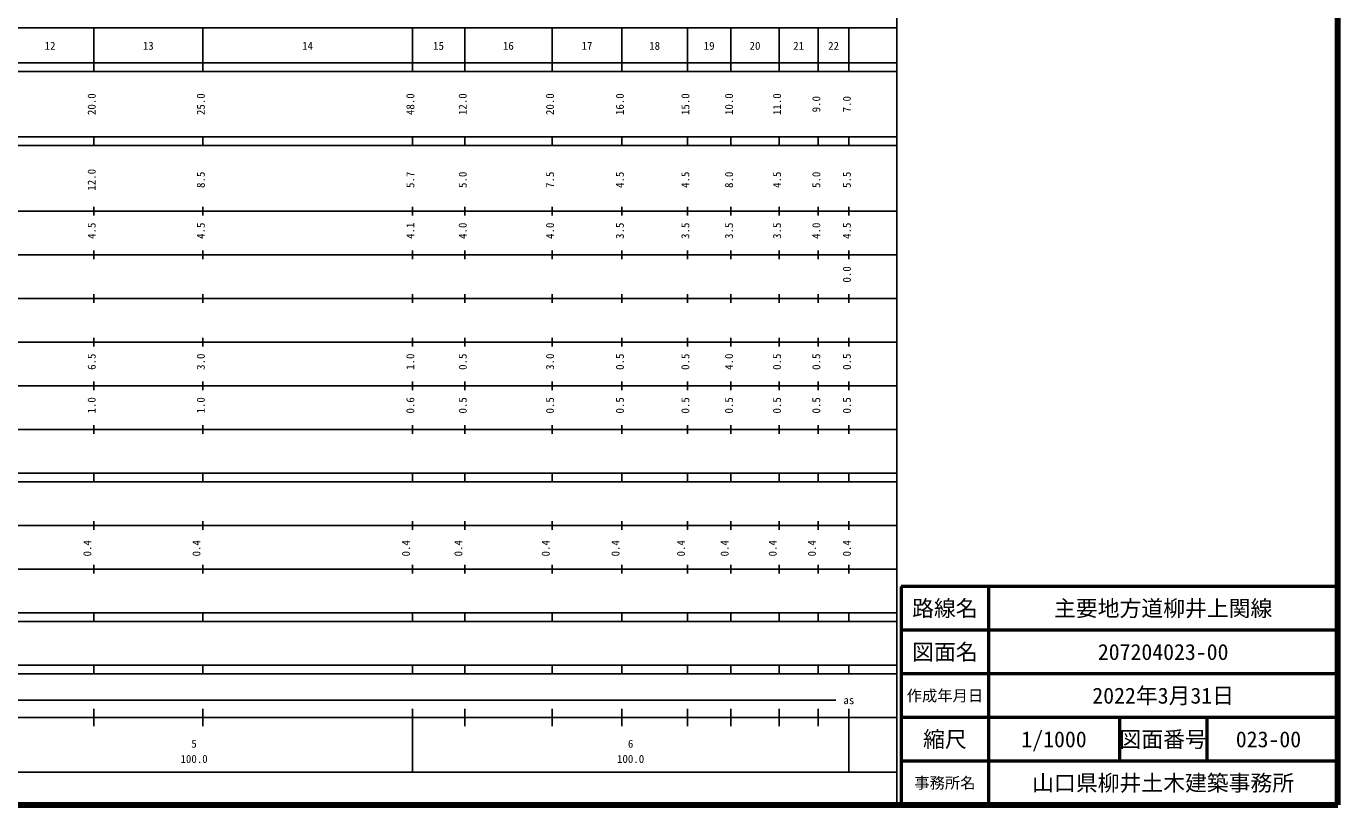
# Model space of a CAD drawing. Units: millimetres on the paper, enlarged 1000 times. Extents: x 40000 to 680000, y 20000 to 380000.
# Drawn here: x 379550 to 680000, y 20000 to 198357 of the extents above; entities that cross this region are included whole.
import ezdxf
from ezdxf.enums import TextEntityAlignment as Align

# ---------------------------------------------------------------- set-up
doc = ezdxf.new("R2010")
doc.units = ezdxf.units.MM
doc.header["$LTSCALE"] = 1000
for name, color, linetype, lineweight in [('M-TTL', 2, 'Continuous', 140), ('M-TTL-BAND', 7, 'Continuous', 25), ('M-TTL-FRAM', 2, 'Continuous', 50), ('M-TTL-LINE', 7, 'Continuous', 50)]:
    doc.layers.add(name, color=color, linetype=linetype, lineweight=lineweight)
doc.layers.add('M-TTL-TXT', color=7, linetype='Continuous')
doc.styles.add('ＭＳ ゴシック', font='')
doc.styles.get('ＭＳ ゴシック').set_extended_font_data('MS Gothic')

msp = doc.modelspace()

# ---------------------------------------------------------------- linework, layer by layer
at = {"layer": 'M-TTL'}
for p, q in [((680000, 20000), (680000, 380000)), ((40000, 20000), (680000, 20000))]:
    msp.add_line(p, q, dxfattribs=at)
at = {"layer": 'M-TTL-BAND'}
for p, q in [((579000, 20000), (579000, 370000)), ((68000, 198000), (579000, 198000)), ((395000, 188000), (395000, 198000)), ((420000, 188000), (420000, 198000)), ((468000, 188000), (468000, 198000)), ((480000, 188000), (480000, 198000)), ((500000, 188000), (500000, 198000)), ((516000, 188000), (516000, 198000)), ((531000, 188000), (531000, 198000)), ((541000, 188000), (541000, 198000)), ((552000, 188000), (552000, 198000)), ((561000, 188000), (561000, 198000)), ((568000, 188000), (568000, 198000)), ((40000, 190000), (579000, 190000)), ((40000, 188000), (579000, 188000)), ((40000, 173000), (579000, 173000)), ((395000, 171000), (395000, 173000)), ((420000, 171000), (420000, 173000)), ((468000, 171000), (468000, 173000)), ((480000, 171000), (480000, 173000)), ((500000, 171000), (500000, 173000)), ((516000, 171000), (516000, 173000)), ((531000, 171000), (531000, 173000)), ((541000, 171000), (541000, 173000)), ((552000, 171000), (552000, 173000)), ((561000, 171000), (561000, 173000)), ((568000, 171000), (568000, 173000)), ((40000, 171000), (579000, 171000)), ((395000, 155000), (395000, 157000)), ((420000, 155000), (420000, 157000)), ((468000, 155000), (468000, 157000)), ((480000, 155000), (480000, 157000)), ((500000, 155000), (500000, 157000)), ((516000, 155000), (516000, 157000)), ((531000, 155000), (531000, 157000)), ((541000, 155000), (541000, 157000)), ((552000, 155000), (552000, 157000)), ((561000, 155000), (561000, 157000)), ((568000, 155000), (568000, 157000)), ((40000, 156000), (579000, 156000)), ((46000, 146000), (579000, 146000)), ((395000, 145000), (395000, 147000)), ((420000, 145000), (420000, 147000)), ((468000, 145000), (468000, 147000)), ((480000, 145000), (480000, 147000)), ((500000, 145000), (500000, 147000)), ((516000, 145000), (516000, 147000)), ((531000, 145000), (531000, 147000)), ((541000, 145000), (541000, 147000)), ((552000, 145000), (552000, 147000)), ((561000, 145000), (561000, 147000)), ((568000, 145000), (568000, 147000)), ((52000, 136000), (579000, 136000)), ((395000, 135000), (395000, 137000)), ((420000, 135000), (420000, 137000)), ((468000, 135000), (468000, 137000)), ((480000, 135000), (480000, 137000)), ((500000, 135000), (500000, 137000)), ((516000, 135000), (516000, 137000)), ((531000, 135000), (531000, 137000)), ((541000, 135000), (541000, 137000)), ((552000, 135000), (552000, 137000)), ((561000, 135000), (561000, 137000)), ((568000, 135000), (568000, 137000)), ((395000, 125000), (395000, 127000)), ((420000, 125000), (420000, 127000)), ((468000, 125000), (468000, 127000)), ((480000, 125000), (480000, 127000)), ((500000, 125000), (500000, 127000)), ((516000, 125000), (516000, 127000)), ((531000, 125000), (531000, 127000)), ((541000, 125000), (541000, 127000)), ((552000, 125000), (552000, 127000)), ((561000, 125000), (561000, 127000)), ((568000, 125000), (568000, 127000)), ((46000, 126000), (579000, 126000)), ((52000, 116000), (579000, 116000)), ((395000, 115000), (395000, 117000)), ((420000, 115000), (420000, 117000)), ((468000, 115000), (468000, 117000)), ((480000, 115000), (480000, 117000)), ((500000, 115000), (500000, 117000)), ((516000, 115000), (516000, 117000)), ((531000, 115000), (531000, 117000)), ((541000, 115000), (541000, 117000)), ((552000, 115000), (552000, 117000)), ((561000, 115000), (561000, 117000)), ((568000, 115000), (568000, 117000)), ((46000, 106000), (579000, 106000)), ((395000, 105000), (395000, 107000)), ((420000, 105000), (420000, 107000)), ((468000, 105000), (468000, 107000)), ((480000, 105000), (480000, 107000)), ((500000, 105000), (500000, 107000)), ((516000, 105000), (516000, 107000)), ((531000, 105000), (531000, 107000)), ((541000, 105000), (541000, 107000)), ((552000, 105000), (552000, 107000)), ((561000, 105000), (561000, 107000)), ((568000, 105000), (568000, 107000)), ((40000, 96000), (579000, 96000)), ((40000, 94000), (579000, 94000)), ((395000, 94000), (395000, 96000)), ((420000, 94000), (420000, 96000)), ((468000, 94000), (468000, 96000)), ((480000, 94000), (480000, 96000)), ((500000, 94000), (500000, 96000)), ((516000, 94000), (516000, 96000)), ((531000, 94000), (531000, 96000)), ((541000, 94000), (541000, 96000)), ((552000, 94000), (552000, 96000)), ((561000, 94000), (561000, 96000)), ((568000, 94000), (568000, 96000)), ((395000, 83000), (395000, 85000)), ((420000, 83000), (420000, 85000)), ((468000, 83000), (468000, 85000)), ((480000, 83000), (480000, 85000)), ((500000, 83000), (500000, 85000)), ((516000, 83000), (516000, 85000)), ((531000, 83000), (531000, 85000)), ((541000, 83000), (541000, 85000)), ((552000, 83000), (552000, 85000)), ((561000, 83000), (561000, 85000)), ((568000, 83000), (568000, 85000)), ((49000, 84000), (579000, 84000)), ((40000, 74000), (579000, 74000)), ((395000, 73000), (395000, 75000)), ((420000, 73000), (420000, 75000)), ((468000, 73000), (468000, 75000)), ((480000, 73000), (480000, 75000)), ((500000, 73000), (500000, 75000)), ((516000, 73000), (516000, 75000)), ((531000, 73000), (531000, 75000)), ((541000, 73000), (541000, 75000)), ((552000, 73000), (552000, 75000)), ((561000, 73000), (561000, 75000)), ((568000, 73000), (568000, 75000)), ((40000, 64000), (579000, 64000)), ((395000, 62000), (395000, 64000)), ((420000, 62000), (420000, 64000)), ((468000, 62000), (468000, 64000)), ((480000, 62000), (480000, 64000)), ((500000, 62000), (500000, 64000)), ((516000, 62000), (516000, 64000)), ((531000, 62000), (531000, 64000)), ((541000, 62000), (541000, 64000)), ((552000, 62000), (552000, 64000)), ((561000, 62000), (561000, 64000)), ((568000, 62000), (568000, 64000)), ((40000, 62000), (579000, 62000)), ((40000, 52000), (579000, 52000)), ((395000, 50000), (395000, 52000)), ((420000, 50000), (420000, 52000)), ((468000, 50000), (468000, 52000)), ((480000, 50000), (480000, 52000)), ((500000, 50000), (500000, 52000)), ((516000, 50000), (516000, 52000)), ((531000, 50000), (531000, 52000)), ((541000, 50000), (541000, 52000)), ((552000, 50000), (552000, 52000)), ((561000, 50000), (561000, 52000)), ((568000, 50000), (568000, 52000)), ((40000, 50000), (579000, 50000)), ((242500, 44000), (565000, 44000)), ((40000, 40000), (579000, 40000)), ((395000, 38000), (395000, 42000)), ((420000, 38000), (420000, 42000)), ((468000, 27500), (468000, 42000)), ((480000, 38000), (480000, 42000)), ((500000, 38000), (500000, 42000)), ((516000, 38000), (516000, 42000)), ((531000, 38000), (531000, 42000)), ((541000, 38000), (541000, 42000)), ((552000, 38000), (552000, 42000)), ((561000, 38000), (561000, 42000)), ((568000, 27500), (568000, 42000)), ((68000, 27500), (579000, 27500))]:
    msp.add_line(p, q, dxfattribs=at)
at = {"layer": 'M-TTL-FRAM'}
for p, q in [((680000, 70000), (580000, 70000)), ((580000, 70000), (580000, 20000))]:
    msp.add_line(p, q, dxfattribs=at)
at = {"layer": 'M-TTL-LINE'}
for p, q in [((600000, 70000), (600000, 20000)), ((680000, 60000), (580000, 60000)), ((680000, 50000), (580000, 50000)), ((680000, 40000), (580000, 40000)), ((630000, 40000), (630000, 30000)), ((650000, 40000), (650000, 30000)), ((680000, 30000), (580000, 30000))]:
    msp.add_line(p, q, dxfattribs=at)

# ---------------------------------------------------------------- texts
at = {"layer": 'M-TTL-BAND', "style": 'ＭＳ ゴシック'}
for s, p in [('12', (385000, 192405)), ('13', (407500, 192405)), ('14', (444000, 192405)), ('15', (474000, 192405)), ('16', (490000, 192405)), ('17', (508000, 192405)), ('18', (523500, 192405)), ('19', (536000, 192405)), ('20', (546500, 192405)), ('21', (556500, 192405)), ('22', (564500, 192405)), ('as', (568000, 42500)), ('5', (418000, 32523)), ('6', (518000, 32523)), ('100.0', (418000, 29033)), ('100.0', (518000, 29033))]:
    msp.add_text(s, height=1833, dxfattribs=at).set_placement(p, align=Align.BOTTOM_CENTER)
for s, p in [('20.0', (396000, 180500)), ('25.0', (421000, 180500)), ('48.0', (469000, 180500)), ('12.0', (481000, 180500)), ('20.0', (501000, 180500)), ('16.0', (517000, 180500)), ('15.0', (532000, 180500)), ('10.0', (542000, 180500)), ('11.0', (553000, 180500)), ('9.0', (562000, 180500)), ('7.0', (569000, 180500)), ('12.0', (396000, 163174)), ('8.5', (421000, 163174)), ('5.7', (469000, 163174)), ('5.0', (481000, 163174)), ('7.5', (501000, 163174)), ('4.5', (517000, 163174)), ('4.5', (532000, 163174)), ('8.0', (542000, 163174)), ('4.5', (553000, 163174)), ('5.0', (562000, 163174)), ('5.5', (569000, 163174)), ('4.1', (469000, 151500)), ('4.0', (481000, 151500)), ('4.0', (501000, 151500)), ('4.0', (562000, 151500)), ('4.5', (396000, 151500)), ('4.5', (421000, 151500)), ('3.5', (517000, 151500)), ('3.5', (532000, 151500)), ('3.5', (542000, 151500)), ('3.5', (553000, 151500)), ('4.5', (569000, 151500)), ('0.0', (569000, 141500)), ('6.5', (396000, 121500)), ('3.0', (421000, 121500)), ('1.0', (469000, 121500)), ('0.5', (481000, 121500)), ('3.0', (501000, 121500)), ('0.5', (517000, 121500)), ('0.5', (532000, 121500)), ('4.0', (542000, 121500)), ('0.5', (553000, 121500)), ('0.5', (562000, 121500)), ('0.5', (569000, 121500)), ('1.0', (396000, 111500)), ('1.0', (421000, 111500)), ('0.6', (469000, 111500)), ('0.5', (481000, 111500)), ('0.5', (501000, 111500)), ('0.5', (517000, 111500)), ('0.5', (532000, 111500)), ('0.5', (542000, 111500)), ('0.5', (553000, 111500)), ('0.5', (562000, 111500)), ('0.5', (569000, 111500)), ('0.4', (395000, 78764)), ('0.4', (420000, 78764)), ('0.4', (468000, 78764)), ('0.4', (480000, 78764)), ('0.4', (500000, 78764)), ('0.4', (516000, 78764)), ('0.4', (531000, 78764)), ('0.4', (541000, 78764)), ('0.4', (552000, 78764)), ('0.4', (561000, 78764)), ('0.4', (569000, 78764))]:
    msp.add_text(s, height=1833, rotation=90, dxfattribs=at).set_placement(p, align=Align.BOTTOM_CENTER)
at = {"layer": 'M-TTL-TXT', "style": 'ＭＳ ゴシック'}
for s, height, p in [('路線名', 3666, (590000, 65000)), ('路線名', 3666, (590000, 65000)), ('主要地方道柳井上関線', 3666, (640000, 65000)), ('図面名', 3666, (590000, 55000)), ('図面名', 3666, (590000, 55000)), ('207204023-00', 3666, (640000, 55000)), ('作成年月日', 2566, (590000, 45000)), ('作成年月日', 2566, (590000, 45000)), ('2022年3月31日', 3666, (640000, 45000)), ('縮尺', 3666, (590000, 35000)), ('縮尺', 3666, (590000, 35000)), ('1/1000', 3666, (615000, 35000)), ('図面番号', 3666, (640000, 35000)), ('図面番号', 3666, (640000, 35000)), ('023-00', 3666, (664125, 35000)), ('山口県柳井土木建築事務所', 3666, (640000, 25000)), ('事務所名', 2566, (590000, 25000)), ('事務所名', 2566, (590000, 25000))]:
    msp.add_text(s, height=height, dxfattribs=at).set_placement(p, align=Align.MIDDLE_CENTER)

doc.saveas('drawing.dxf')
